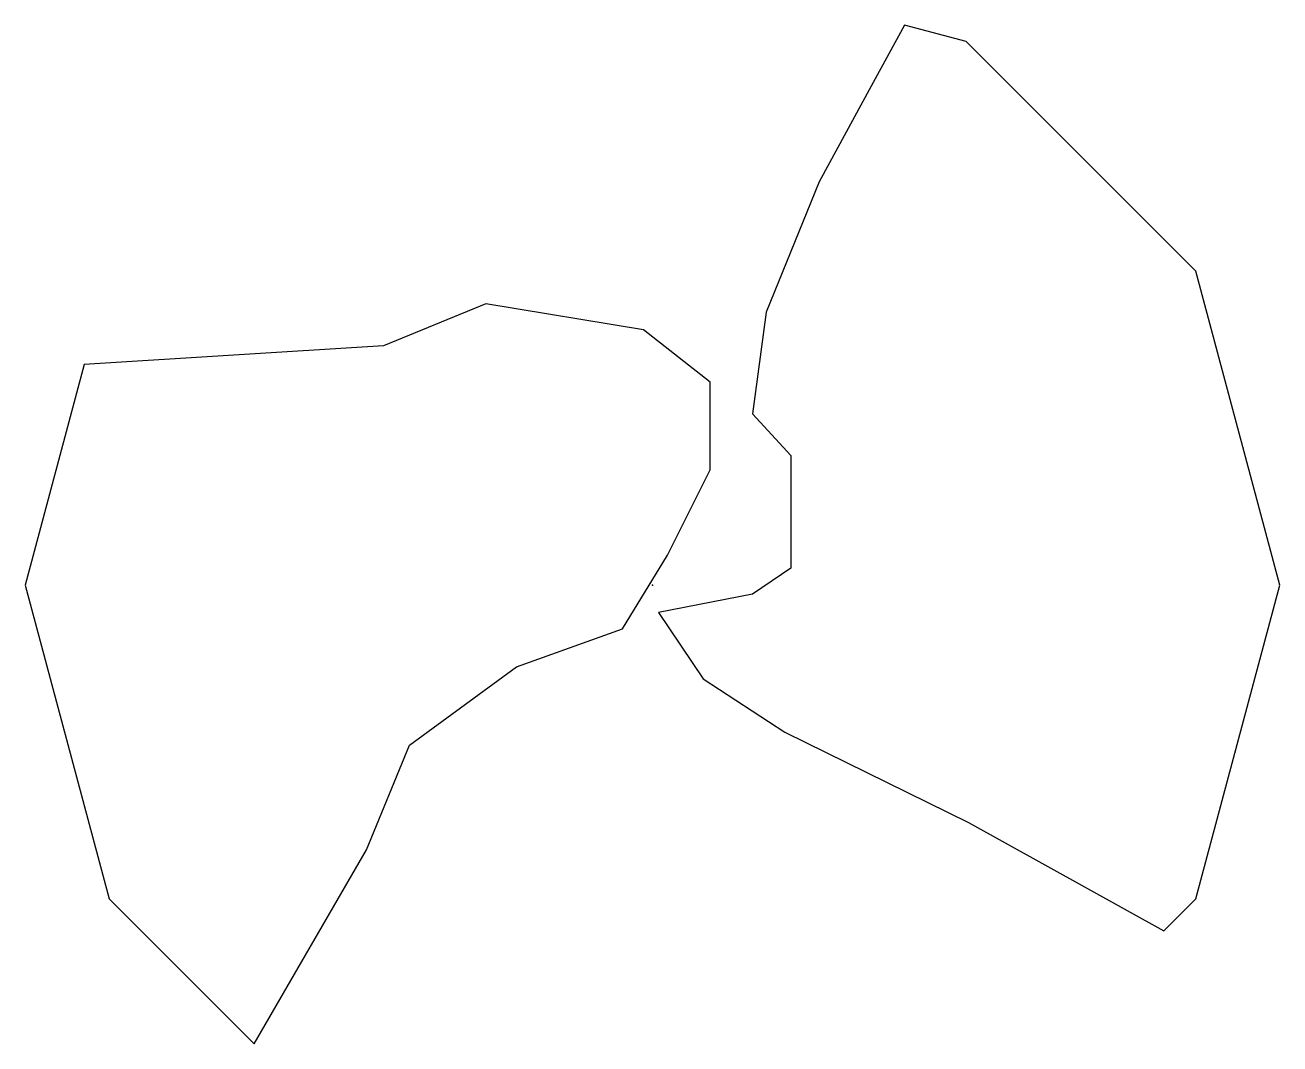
# Model space of a CAD drawing. Header units: millimetres. Extents: x -21 to 21, y -15.4 to 18.7.
import ezdxf

# ---------------------------------------------------------------- set-up
doc = ezdxf.new("R2010")
doc.units = ezdxf.units.MM
doc.layers.get('0').update_dxf_attribs({"linetype": 'CONTINUOUS'})

msp = doc.modelspace()

# ---------------------------------------------------------------- linework, layer by layer
for points in [[(17.118, -11.568), (18.187, -10.5), (21, 0), (18.187, 10.5), (10.5, 18.187), (8.438, 18.739), (7.321, 16.691), (5.577, 13.494), (3.804, 9.134), (3.342, 5.733), (4.627, 4.337), (4.627, 0.559), (3.342, -0.305), (0.197, -0.915), (1.691, -3.137), (4.424, -4.923), (10.582, -7.947)], [(-19.023, 7.377), (-21, 0), (-18.187, -10.5), (-13.33, -15.357), (-9.576, -8.86), (-8.128, -5.356), (-4.556, -2.74), (-1.008, -1.463), (0.5, 1), (1.931, 3.854), (1.931, 6.791), (-0.301, 8.541), (-5.579, 9.413), (-9, 8)]]:
    msp.add_lwpolyline(points, close=True)
msp.add_point((0, 0))

doc.saveas('drawing.dxf')
